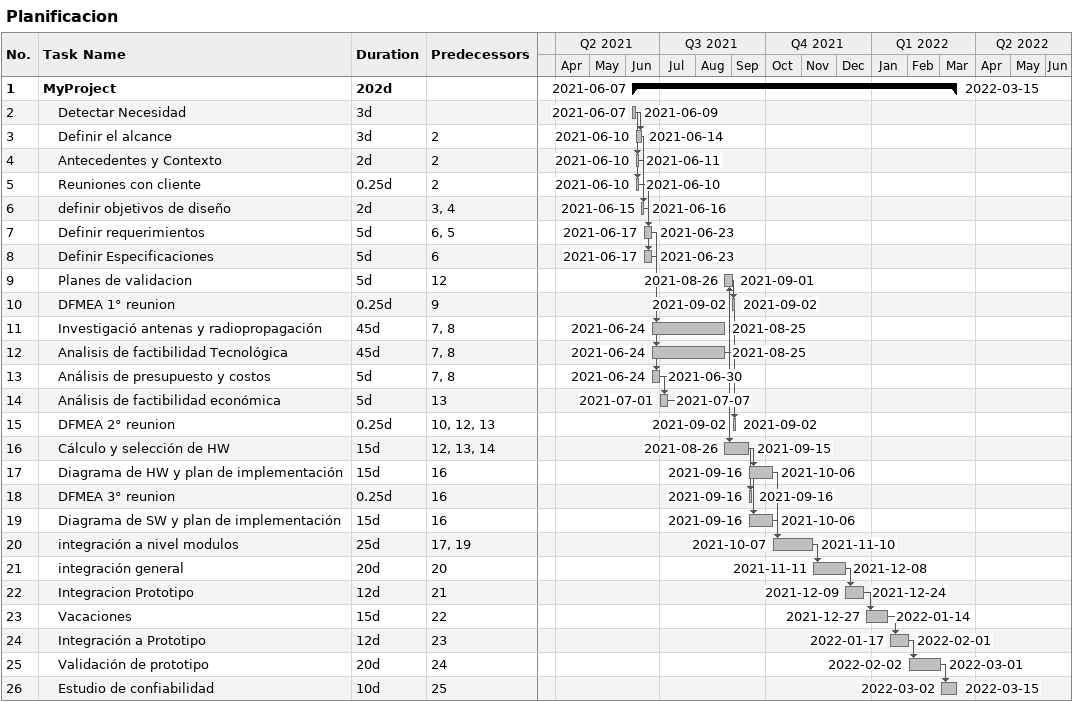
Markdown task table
Planificacion

| ID | Level | Task | Duration | Start | Finish | Predecessors |
|---|---|---|---|---|---|---|
| 1 | 1 | **MyProject** | 202d | 2021-06-07 | 2022-03-15 |  |
| 2 | 2 | Detectar Necesidad | 3d | 2021-06-07 | 2021-06-09 |  |
| 3 | 2 | Definir el alcance | 3d | 2021-06-10 | 2021-06-14 | 2 |
| 4 | 2 | Antecedentes y Contexto | 2d | 2021-06-10 | 2021-06-11 | 2 |
| 5 | 2 | Reuniones con cliente | 0.25d | 2021-06-10 | 2021-06-10 | 2 |
| 6 | 2 | definir objetivos de diseño | 2d | 2021-06-15 | 2021-06-16 | 3, 4 |
| 7 | 2 | Definir requerimientos | 5d | 2021-06-17 | 2021-06-23 | 6, 5 |
| 8 | 2 | Definir Especificaciones | 5d | 2021-06-17 | 2021-06-23 | 6 |
| 9 | 2 | Planes de validacion | 5d | 2021-08-26 | 2021-09-01 | 12 |
| 10 | 2 | DFMEA 1° reunion | 0.25d | 2021-09-02 | 2021-09-02 | 9 |
| 11 | 2 | Investigació antenas y radiopropagación | 45d | 2021-06-24 | 2021-08-25 | 7, 8 |
| 12 | 2 | Analisis de factibilidad Tecnológica | 45d | 2021-06-24 | 2021-08-25 | 7, 8 |
| 13 | 2 | Análisis de presupuesto y costos | 5d | 2021-06-24 | 2021-06-30 | 7, 8 |
| 14 | 2 | Análisis de factibilidad económica | 5d | 2021-07-01 | 2021-07-07 | 13 |
| 15 | 2 | DFMEA 2° reunion | 0.25d | 2021-09-02 | 2021-09-02 | 10, 12, 13 |
| 16 | 2 | Cálculo y selección de HW | 15d | 2021-08-26 | 2021-09-15 | 12, 13, 14 |
| 17 | 2 | Diagrama de HW y plan de implementación | 15d | 2021-09-16 | 2021-10-06 | 16 |
| 18 | 2 | DFMEA 3° reunion | 0.25d | 2021-09-16 | 2021-09-16 | 16 |
| 19 | 2 | Diagrama de SW y plan de implementación | 15d | 2021-09-16 | 2021-10-06 | 16 |
| 20 | 2 | integración a nivel modulos | 25d | 2021-10-07 | 2021-11-10 | 17, 19 |
| 21 | 2 | integración general | 20d | 2021-11-11 | 2021-12-08 | 20 |
| 22 | 2 | Integracion Prototipo | 12d | 2021-12-09 | 2021-12-24 | 21 |
| 23 | 2 | Vacaciones | 15d | 2021-12-27 | 2022-01-14 | 22 |
| 24 | 2 | Integración a Prototipo | 12d | 2022-01-17 | 2022-02-01 | 23 |
| 25 | 2 | Validación de prototipo | 20d | 2022-02-02 | 2022-03-01 | 24 |
| 26 | 2 | Estudio de confiabilidad | 10d | 2022-03-02 | 2022-03-15 | 25 |
